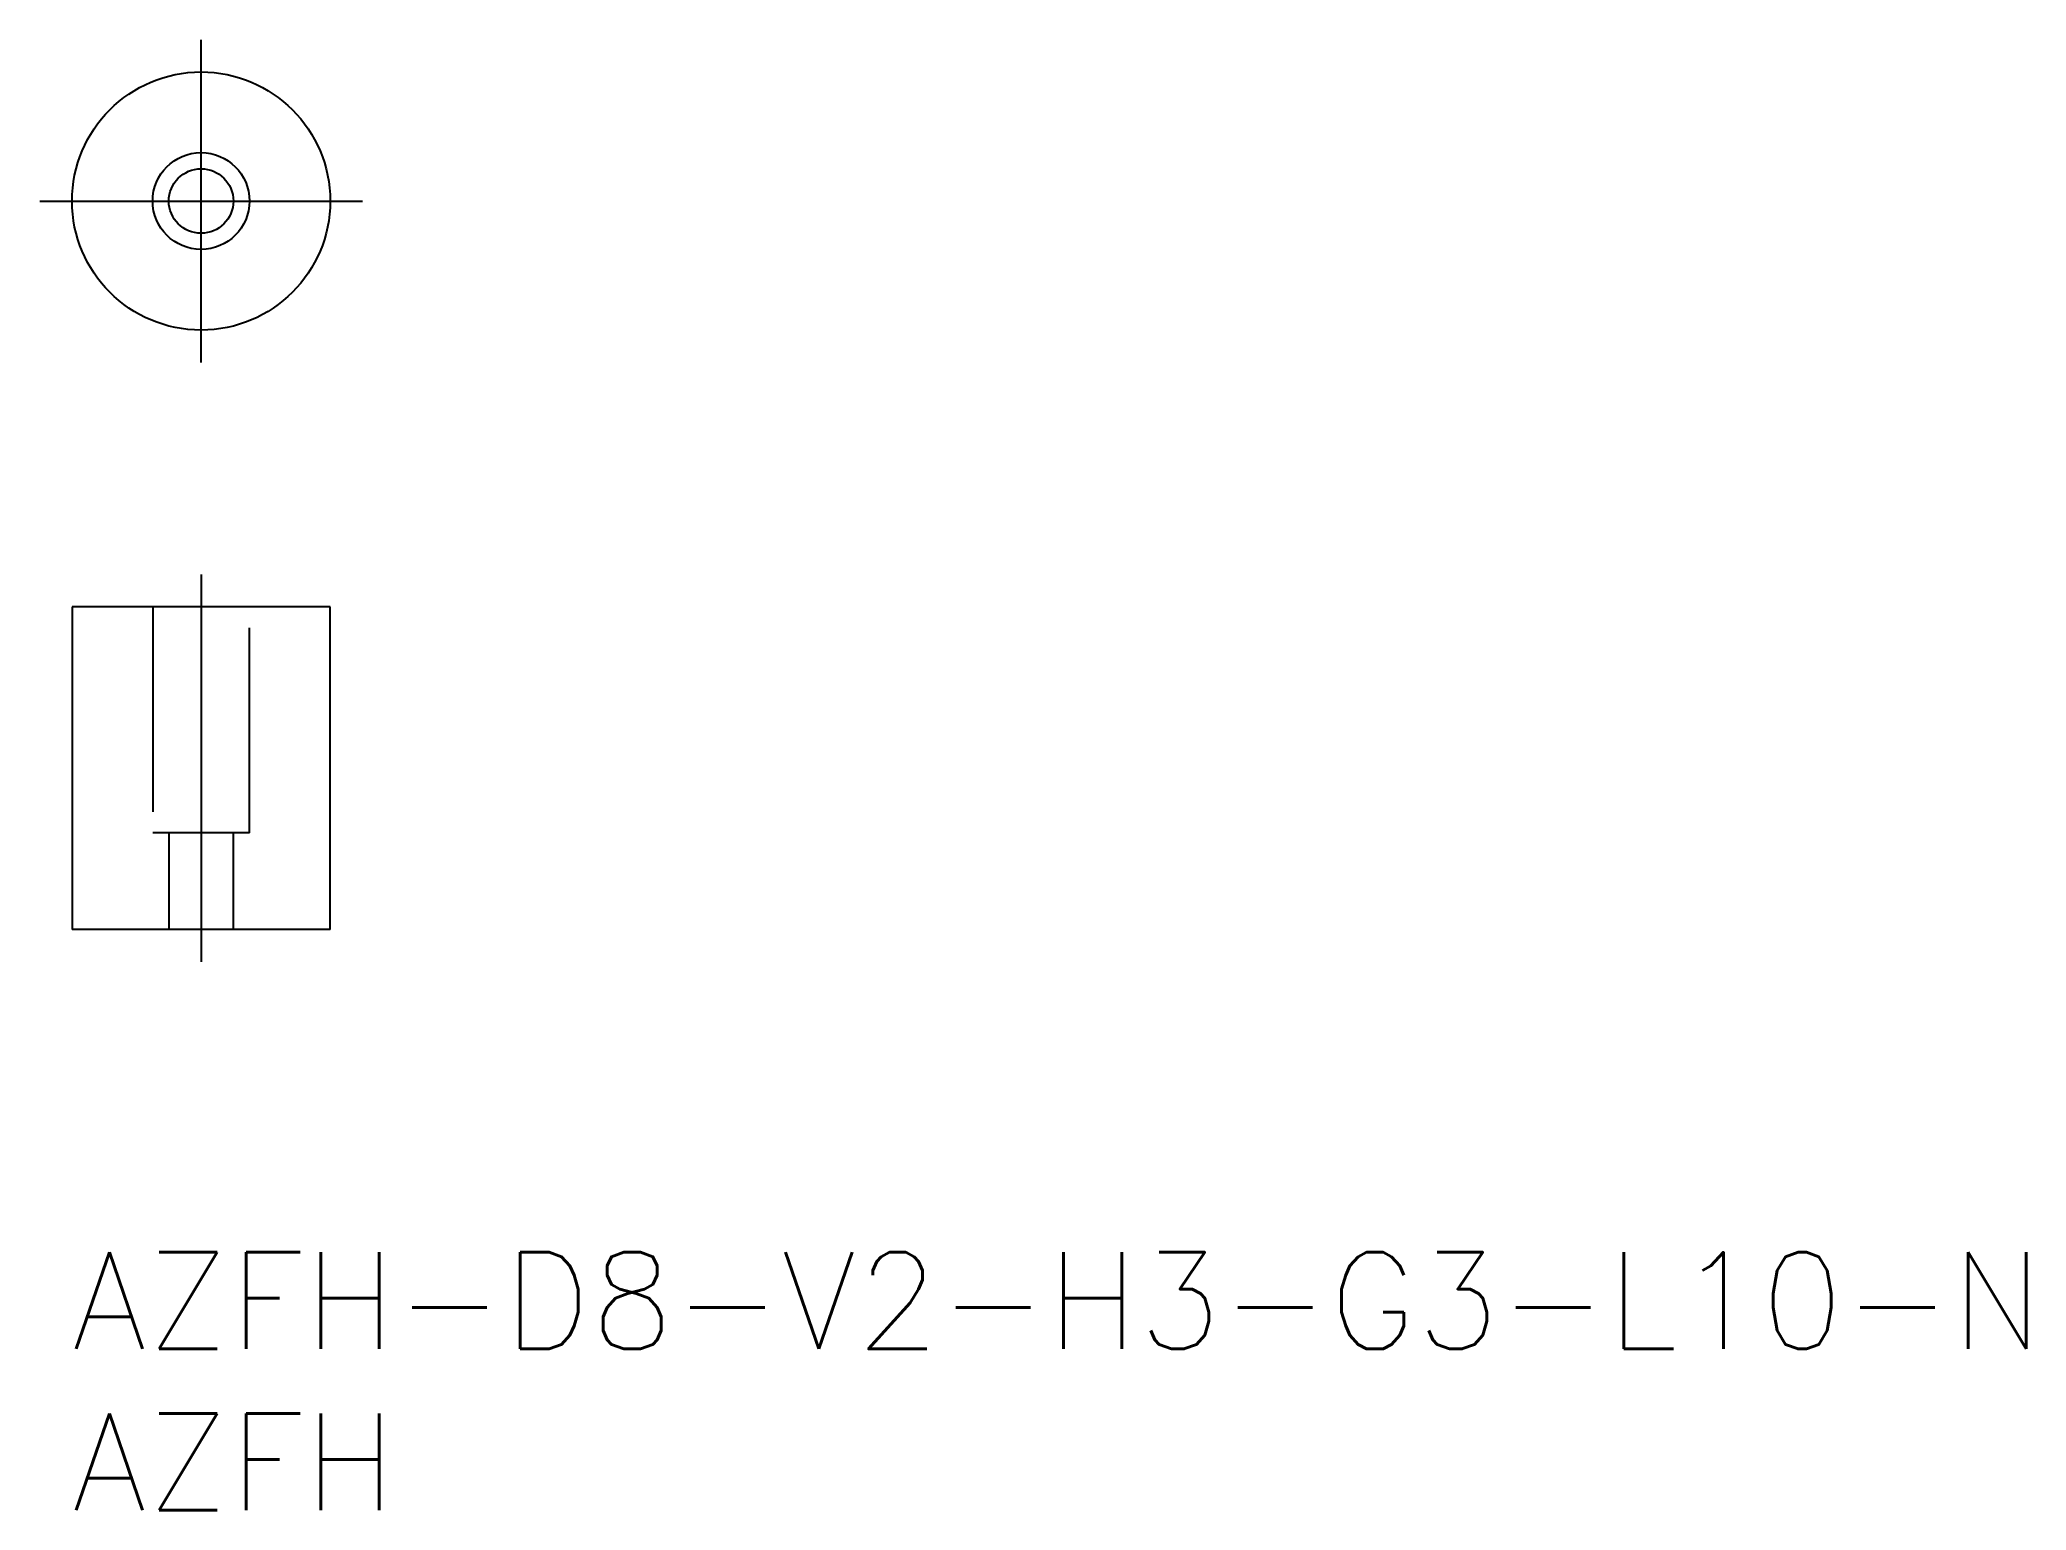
# Model space of a CAD drawing. Extents: x -1 to 60.6, y -8 to 37.6.
import ezdxf

# ---------------------------------------------------------------- set-up
doc = ezdxf.new("R2010")
doc.units = 0
doc.header["$LTSCALE"] = 0.5
doc.linetypes.add('CENTER', pattern=[50.8, 31.75, -6.35, 6.35, -6.35])
doc.linetypes.add('DASHED', pattern=[19.05, 12.7, -6.35])
for name, color, linetype in [('MSM_CENTER', 1, 'CENTER'), ('MSM_CONTINUOUS', 7, 'CONTINUOUS'), ('MSM_DASHED', 4, 'DASHED'), ('MSM_PART_NUMBER', 7, 'CONTINUOUS')]:
    doc.layers.add(name, color=color, linetype=linetype)
doc.styles.get("Standard").update_dxf_attribs({"font": 'txt.shx', "height": 1, "bigfont": 'bigfont.shx'})

# ---------------------------------------------------------------- blocks, each defined once
blk = doc.blocks.new('*U11')
at = {"layer": 'MSM_PART_NUMBER'}
blk.add_text('AZFH-D8-V2-H3-G3-L10-N', height=3, dxfattribs=at).set_placement((0, -3))
blk = doc.blocks.new('*U12')
at = {"layer": 'MSM_PART_NUMBER'}
blk.add_text('AZFH', height=3, dxfattribs=at).set_placement((0, -8))

msp = doc.modelspace()

# ---------------------------------------------------------------- linework, layer by layer
at = {"layer": 'MSM_CENTER'}
for p, q in [((4, 27.579), (4, 37.579)), ((-1, 32.579), (9, 32.579)), ((4, 21), (4, 9))]:
    msp.add_line(p, q, dxfattribs=at)
at = {"layer": 'MSM_CONTINUOUS'}
for p, q in [((0, 20), (0, 10)), ((8, 20), (0, 20)), ((8, 10), (8, 20)), ((8, 10), (0, 10))]:
    msp.add_line(p, q, dxfattribs=at)
for radius in [4, 1.5, 1]:
    msp.add_circle((4, 32.579), radius, dxfattribs=at)
at = {"layer": 'MSM_DASHED'}
for p, q in [((2.5, 20), (2.5, 13)), ((5.5, 13), (5.5, 20)), ((5.5, 13), (2.5, 13)), ((3, 13), (3, 10)), ((5, 10), (5, 13))]:
    msp.add_line(p, q, dxfattribs=at)

# ---------------------------------------------------------------- block references
at = {"layer": 'MSM_CONTINUOUS'}
for name in ['*U11', '*U12']:
    msp.add_blockref(name, (0, 0), dxfattribs=at)

doc.saveas('drawing.dxf')
